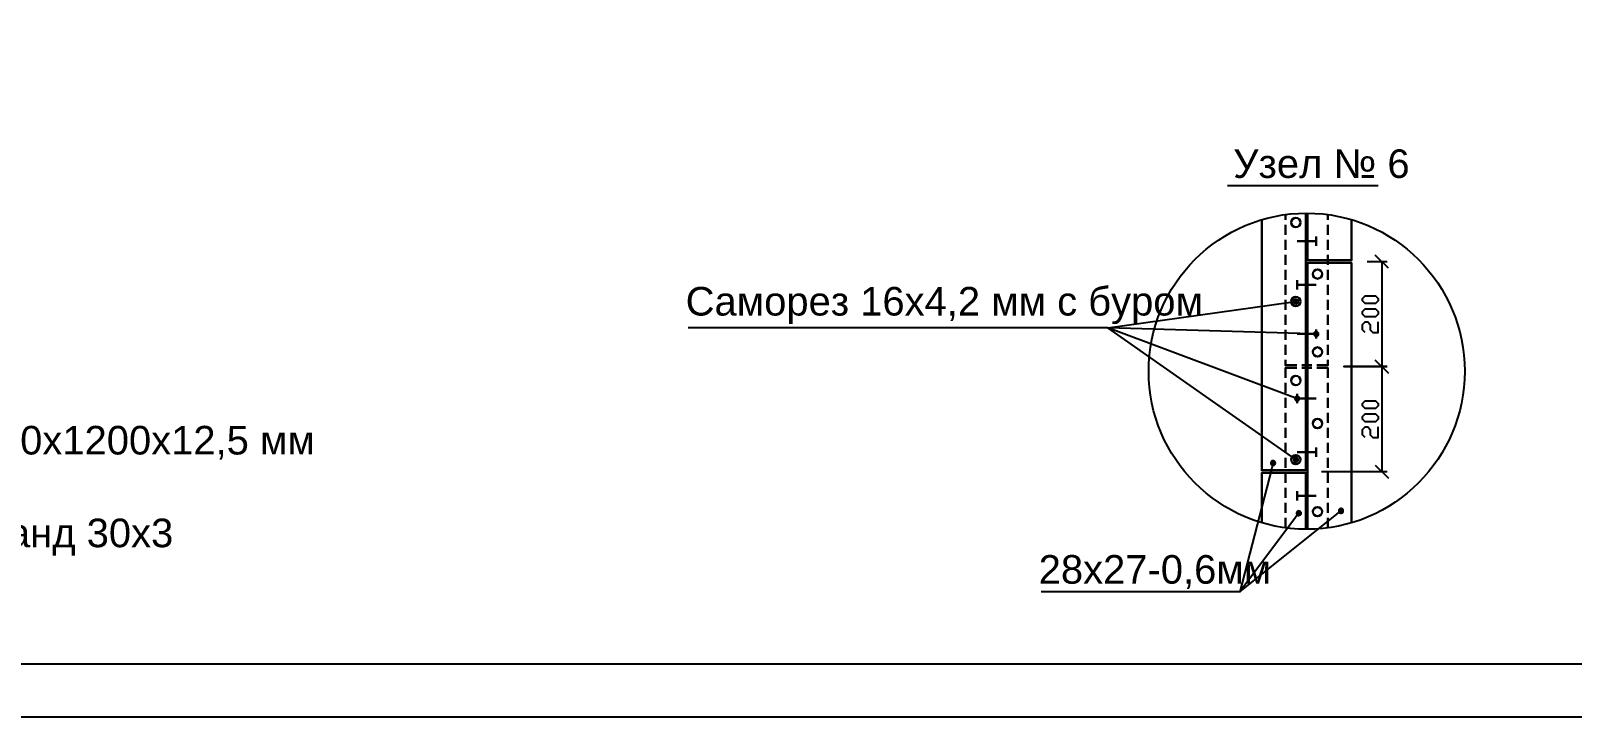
# Model space of a CAD drawing. Header units: millimetres. Extents: x 0 to 146, y 0 to 23.
# Drawn here: x 119.62 to 127.7, y 0.13 to 3.73 of the extents above; entities that cross this region are included whole.
import ezdxf

# ---------------------------------------------------------------- set-up
doc = ezdxf.new("R2010")
doc.units = ezdxf.units.MM
doc.layers.add('PDF _0', color=7, linetype='Continuous')
doc.layers.add('PDF _Текст', color=7, linetype='Continuous')
doc.styles.add('PDF GOST Common-Identity-H', font='arial.ttf')

msp = doc.modelspace()

# ---------------------------------------------------------------- linework, layer by layer
at = {"layer": 'PDF _0', "lineweight": 25}
for points in [[(112.5689, 23.4484), (145.5534, 23.4484), (145.5534, 0.126), (112.5689, 0.126)], [(113.6795, 23.1707), (145.2757, 23.1707), (145.2757, 0.4036), (113.6795, 0.4036)], [(126.6845, 2.3088), (126.6707, 2.295), (126.6157, 2.295), (126.6019, 2.3088), (126.6019, 2.3225), (126.6157, 2.3363), (126.6707, 2.3363), (126.6845, 2.3225)], [(126.6845, 2.24), (126.6707, 2.2262), (126.6157, 2.2262), (126.6019, 2.24), (126.6019, 2.2537), (126.6157, 2.2675), (126.6707, 2.2675), (126.6845, 2.2537)], [(126.6846, 1.7582), (126.6708, 1.7444), (126.6158, 1.7444), (126.602, 1.7582), (126.602, 1.772), (126.6158, 1.7857), (126.6708, 1.7857), (126.6846, 1.772)], [(126.6846, 1.6894), (126.6708, 1.6756), (126.6158, 1.6756), (126.602, 1.6894), (126.602, 1.7031), (126.6158, 1.7169), (126.6708, 1.7169), (126.6846, 1.7031)]]:
    msp.add_lwpolyline(points, close=True, dxfattribs=at)
for points in [[(125.8932, 2.915), (126.6844, 2.915)], [(126.6275, 2.5153), (126.7313, 2.5153)], [(126.7382, 2.4808), (126.6694, 2.5497)], [(126.7038, 2.5153), (126.7038, 1.9647)], [(126.3458, 2.1362), (126.3321, 2.1366), (125.2656, 2.1679), (126.2255, 2.3022), (126.2391, 2.3041)], [(126.6157, 2.1436), (126.6019, 2.1574), (126.6019, 2.1849), (126.6157, 2.1987), (126.6294, 2.1987), (126.6432, 2.1849), (126.6432, 2.1574), (126.657, 2.1436), (126.6845, 2.1436), (126.6845, 2.1987)], [(126.2465, 1.8015), (126.2336, 1.8064), (125.2656, 2.1679), (125.2381, 2.1679), (123.0647, 2.1679)], [(126.2415, 1.4847), (126.2302, 1.4926), (125.2656, 2.1679)], [(126.7314, 1.9647), (126.5036, 1.9647), (126.7313, 1.9647)], [(126.6694, 1.9991), (126.7382, 1.9302)], [(126.7383, 1.9302), (126.6694, 1.9991)], [(126.7039, 1.9647), (126.7039, 1.4141)], [(126.6158, 1.593), (126.602, 1.6068), (126.602, 1.6343), (126.6158, 1.6481), (126.6295, 1.6481), (126.6433, 1.6343), (126.6433, 1.6068), (126.6571, 1.593), (126.6846, 1.593), (126.6846, 1.6481)], [(126.388, 1.4141), (126.7314, 1.4141)], [(126.6694, 1.4485), (126.7383, 1.3797)]]:
    msp.add_lwpolyline(points, dxfattribs=at)
at = {"layer": 'PDF _0', "color": 1, "lineweight": 30}
for points in [[(126.3054, 2.7695), (126.3054, 1.4209), (126.0741, 1.4209), (126.0741, 2.7354)], [(126.198, 2.762), (126.198, 2.7339)], [(126.3137, 2.7695), (126.3137, 2.5221), (126.5449, 2.5221), (126.5449, 2.7354)], [(126.421, 2.762), (126.421, 2.7339)], [(126.198, 2.7077), (126.198, 2.6552)], [(126.421, 2.7077), (126.421, 2.6552)], [(126.198, 2.629), (126.198, 2.5765)], [(126.421, 2.629), (126.421, 2.5765)], [(126.198, 2.5503), (126.198, 2.4979)], [(126.5449, 1.1456), (126.5449, 2.5084), (126.3137, 2.5084), (126.3137, 1.1115)], [(126.421, 2.5503), (126.421, 2.4979)], [(126.198, 2.4717), (126.198, 2.4192)], [(126.421, 2.4717), (126.421, 2.4192)], [(126.198, 2.393), (126.198, 2.3405)], [(126.421, 2.393), (126.421, 2.3405)], [(126.198, 2.3143), (126.198, 2.2619)], [(126.421, 2.3143), (126.421, 2.2619)], [(126.198, 2.2357), (126.198, 2.1832)], [(126.421, 2.2357), (126.421, 2.1832)], [(126.198, 2.157), (126.198, 2.1045)], [(126.421, 2.157), (126.421, 2.1045)], [(126.198, 2.0783), (126.198, 2.0259)], [(126.421, 2.0783), (126.421, 2.0259)], [(126.198, 1.9997), (126.198, 1.9715), (126.2571, 1.9715)], [(126.2571, 1.9578), (126.198, 1.9578), (126.198, 1.9055)], [(126.2833, 1.9715), (126.3357, 1.9715)], [(126.2833, 1.9578), (126.3357, 1.9578)], [(126.421, 1.9997), (126.421, 1.9715), (126.362, 1.9715)], [(126.362, 1.9578), (126.421, 1.9578), (126.421, 1.9055)], [(126.198, 1.8793), (126.198, 1.8268)], [(126.421, 1.8793), (126.421, 1.8268)], [(126.198, 1.8006), (126.198, 1.7482)], [(126.421, 1.8006), (126.421, 1.7482)], [(126.198, 1.7219), (126.198, 1.6695)], [(126.421, 1.7219), (126.421, 1.6695)], [(126.198, 1.6433), (126.198, 1.5908)], [(126.421, 1.6433), (126.421, 1.5908)], [(126.198, 1.5646), (126.198, 1.5122)], [(126.421, 1.5646), (126.421, 1.5122)], [(126.198, 1.4859), (126.198, 1.4335)], [(126.421, 1.486), (126.421, 1.4335)], [(126.0741, 1.1456), (126.0741, 1.4072), (126.3054, 1.4072), (126.3054, 1.1115)], [(126.198, 1.4073), (126.198, 1.3548)], [(126.421, 1.4073), (126.421, 1.3548)], [(126.198, 1.3286), (126.198, 1.2762)], [(126.421, 1.3286), (126.421, 1.2762)], [(126.198, 1.2499), (126.198, 1.1975)], [(126.421, 1.25), (126.421, 1.1975)], [(126.198, 1.1713), (126.198, 1.119)], [(126.421, 1.1713), (126.421, 1.119)]]:
    msp.add_lwpolyline(points, dxfattribs=at)
at = {"layer": 'PDF _0', "lineweight": 30}
for points in [[(126.3596, 2.6224), (126.2594, 2.6224)], [(126.3596, 2.6467), (126.3596, 2.5982)], [(126.2594, 2.3693), (126.2594, 2.4178)], [(126.2594, 2.3935), (126.3596, 2.3935)], [(126.3596, 2.1358), (126.2594, 2.1358)], [(126.3596, 2.16), (126.3596, 2.1115)], [(126.2594, 1.7725), (126.2594, 1.821)], [(126.2594, 1.7967), (126.3596, 1.7967)], [(126.3596, 1.5405), (126.3596, 1.492)], [(126.3596, 1.5163), (126.2594, 1.5163)], [(126.2594, 1.2631), (126.2594, 1.3116)], [(126.2594, 1.2873), (126.3596, 1.2873)]]:
    msp.add_lwpolyline(points, dxfattribs=at)
at = {"layer": 'PDF _0', "lineweight": 0}
for points in [[(126.2393, 2.3089), (126.2391, 2.3041), (126.2528, 2.306)], [(126.2391, 2.3041), (126.2406, 2.2996), (126.2528, 2.306)], [(126.2411, 2.3133), (126.2393, 2.3089), (126.2528, 2.306)], [(126.2406, 2.2996), (126.2436, 2.2958), (126.2528, 2.306)], [(126.2443, 2.3169), (126.2411, 2.3133), (126.2528, 2.306)], [(126.2436, 2.2958), (126.2476, 2.2933), (126.2528, 2.306)], [(126.2485, 2.3191), (126.2443, 2.3169), (126.2528, 2.306)], [(126.2476, 2.2933), (126.2523, 2.2923), (126.2528, 2.306)], [(126.2533, 2.3198), (126.2485, 2.3191), (126.2528, 2.306)], [(126.2523, 2.2923), (126.257, 2.2929), (126.2528, 2.306)], [(126.2579, 2.3188), (126.2533, 2.3198), (126.2528, 2.306)], [(126.262, 2.3162), (126.2579, 2.3188), (126.2528, 2.306)], [(126.2649, 2.3125), (126.262, 2.3162), (126.2528, 2.306)], [(126.2664, 2.3079), (126.2649, 2.3125), (126.2528, 2.306)], [(126.2662, 2.3031), (126.2664, 2.3079), (126.2528, 2.306)], [(126.257, 2.2929), (126.2612, 2.2952), (126.2528, 2.306)], [(126.2612, 2.2952), (126.2644, 2.2987), (126.2528, 2.306)], [(126.2644, 2.2987), (126.2662, 2.3031), (126.2528, 2.306)], [(126.3468, 2.1409), (126.3458, 2.1362), (126.3596, 2.1358)], [(126.3458, 2.1362), (126.3465, 2.1314), (126.3596, 2.1358)], [(126.3465, 2.1314), (126.3488, 2.1272), (126.3596, 2.1358)], [(126.3493, 2.1449), (126.3468, 2.1409), (126.3596, 2.1358)], [(126.3488, 2.1272), (126.3524, 2.1241), (126.3596, 2.1358)], [(126.3531, 2.1479), (126.3493, 2.1449), (126.3596, 2.1358)], [(126.3524, 2.1241), (126.3568, 2.1223), (126.3596, 2.1358)], [(126.3576, 2.1494), (126.3531, 2.1479), (126.3596, 2.1358)], [(126.3568, 2.1223), (126.3616, 2.1221), (126.3596, 2.1358)], [(126.3624, 2.1492), (126.3576, 2.1494), (126.3596, 2.1358)], [(126.3668, 2.1475), (126.3624, 2.1492), (126.3596, 2.1358)], [(126.3704, 2.1443), (126.3668, 2.1475), (126.3596, 2.1358)], [(126.3727, 2.1401), (126.3704, 2.1443), (126.3596, 2.1358)], [(126.3734, 2.1354), (126.3727, 2.1401), (126.3596, 2.1358)], [(126.3616, 2.1221), (126.3661, 2.1236), (126.3596, 2.1358)], [(126.3661, 2.1236), (126.3699, 2.1266), (126.3596, 2.1358)], [(126.3699, 2.1266), (126.3724, 2.1307), (126.3596, 2.1358)], [(126.3724, 2.1307), (126.3734, 2.1354), (126.3596, 2.1358)], [(126.2465, 1.8015), (126.2456, 1.7968), (126.2594, 1.7967)], [(126.2456, 1.7968), (126.2464, 1.7921), (126.2594, 1.7967)], [(126.2464, 1.7921), (126.2487, 1.788), (126.2594, 1.7967)], [(126.2489, 1.8057), (126.2465, 1.8015), (126.2594, 1.7967)], [(126.2487, 1.788), (126.2524, 1.7849), (126.2594, 1.7967)], [(126.2526, 1.8087), (126.2489, 1.8057), (126.2594, 1.7967)], [(126.2524, 1.7849), (126.2569, 1.7832), (126.2594, 1.7967)], [(126.2571, 1.8103), (126.2526, 1.8087), (126.2594, 1.7967)], [(126.2569, 1.7832), (126.2616, 1.7831), (126.2594, 1.7967)], [(126.2619, 1.8103), (126.2571, 1.8103), (126.2594, 1.7967)], [(126.2663, 1.8086), (126.2619, 1.8103), (126.2594, 1.7967)], [(126.27, 1.8055), (126.2663, 1.8086), (126.2594, 1.7967)], [(126.2723, 1.8013), (126.27, 1.8055), (126.2594, 1.7967)], [(126.2731, 1.7966), (126.2723, 1.8013), (126.2594, 1.7967)], [(126.2616, 1.7831), (126.2661, 1.7847), (126.2594, 1.7967)], [(126.2661, 1.7847), (126.2698, 1.7878), (126.2594, 1.7967)], [(126.2698, 1.7878), (126.2723, 1.7919), (126.2594, 1.7967)], [(126.2723, 1.7919), (126.2731, 1.7966), (126.2594, 1.7967)], [(126.2395, 1.4804), (126.2391, 1.4756), (126.2528, 1.4768)], [(126.2391, 1.4756), (126.2403, 1.471), (126.2528, 1.4768)], [(126.2415, 1.4847), (126.2395, 1.4804), (126.2528, 1.4768)], [(126.2403, 1.471), (126.243, 1.4671), (126.2528, 1.4768)], [(126.2449, 1.4881), (126.2415, 1.4847), (126.2528, 1.4768)], [(126.243, 1.4671), (126.247, 1.4643), (126.2528, 1.4768)], [(126.2492, 1.4901), (126.2449, 1.4881), (126.2528, 1.4768)], [(126.247, 1.4643), (126.2516, 1.4631), (126.2528, 1.4768)], [(126.254, 1.4905), (126.2492, 1.4901), (126.2528, 1.4768)], [(126.2516, 1.4631), (126.2563, 1.4635), (126.2528, 1.4768)], [(126.2586, 1.4893), (126.254, 1.4905), (126.2528, 1.4768)], [(126.2625, 1.4865), (126.2586, 1.4893), (126.2528, 1.4768)], [(126.2652, 1.4826), (126.2625, 1.4865), (126.2528, 1.4768)], [(126.2665, 1.478), (126.2652, 1.4826), (126.2528, 1.4768)], [(126.2661, 1.4732), (126.2665, 1.478), (126.2528, 1.4768)], [(126.2563, 1.4635), (126.2607, 1.4655), (126.2528, 1.4768)], [(126.2607, 1.4655), (126.2641, 1.4689), (126.2528, 1.4768)], [(126.2641, 1.4689), (126.2661, 1.4732), (126.2528, 1.4768)]]:
    msp.add_lwpolyline(points, close=True, dxfattribs=at)
at = {"layer": 'PDF _0', "color": 1, "lineweight": 0}
for points in [[(126.1205, 1.4647), (126.1193, 1.46), (126.133, 1.459)], [(126.1193, 1.46), (126.1198, 1.4553), (126.133, 1.459)], [(126.1198, 1.4553), (126.1218, 1.451), (126.133, 1.459)], [(126.1232, 1.4686), (126.1205, 1.4647), (126.133, 1.459)], [(126.1218, 1.451), (126.1252, 1.4476), (126.133, 1.459)], [(126.1271, 1.4714), (126.1232, 1.4686), (126.133, 1.459)], [(126.1252, 1.4476), (126.1296, 1.4456), (126.133, 1.459)], [(126.1317, 1.4727), (126.1271, 1.4714), (126.133, 1.459)], [(126.1296, 1.4456), (126.1343, 1.4453), (126.133, 1.459)], [(126.1365, 1.4723), (126.1317, 1.4727), (126.133, 1.459)], [(126.1408, 1.4703), (126.1365, 1.4723), (126.133, 1.459)], [(126.1442, 1.467), (126.1408, 1.4703), (126.133, 1.459)], [(126.1463, 1.4626), (126.1442, 1.467), (126.133, 1.459)], [(126.1467, 1.4579), (126.1463, 1.4626), (126.133, 1.459)], [(126.1343, 1.4453), (126.1389, 1.4465), (126.133, 1.459)], [(126.1389, 1.4465), (126.1428, 1.4493), (126.133, 1.459)], [(126.1428, 1.4493), (126.1455, 1.4533), (126.133, 1.459)], [(126.1455, 1.4533), (126.1467, 1.4579), (126.133, 1.459)], [(126.4768, 1.2134), (126.4759, 1.2087), (126.4896, 1.2084)], [(126.4793, 1.2175), (126.4768, 1.2134), (126.4896, 1.2084)], [(126.483, 1.2204), (126.4793, 1.2175), (126.4896, 1.2084)], [(126.4876, 1.222), (126.483, 1.2204), (126.4896, 1.2084)], [(126.4924, 1.2219), (126.4876, 1.222), (126.4896, 1.2084)], [(126.4968, 1.2201), (126.4924, 1.2219), (126.4896, 1.2084)], [(126.5004, 1.217), (126.4968, 1.2201), (126.4896, 1.2084)], [(126.5027, 1.2128), (126.5004, 1.217), (126.4896, 1.2084)], [(126.2558, 1.2019), (126.2544, 1.1973), (126.2681, 1.1956)], [(126.2544, 1.1973), (126.2547, 1.1925), (126.2681, 1.1956)], [(126.2547, 1.1925), (126.2566, 1.1881), (126.2681, 1.1956)], [(126.2587, 1.2057), (126.2558, 1.2019), (126.2681, 1.1956)], [(126.2566, 1.1881), (126.2598, 1.1846), (126.2681, 1.1956)], [(126.2627, 1.2083), (126.2587, 1.2057), (126.2681, 1.1956)], [(126.2598, 1.1846), (126.2641, 1.1825), (126.2681, 1.1956)], [(126.2674, 1.2094), (126.2627, 1.2083), (126.2681, 1.1956)], [(126.2641, 1.1825), (126.2688, 1.1819), (126.2681, 1.1956)], [(126.2721, 1.2088), (126.2674, 1.2094), (126.2681, 1.1956)], [(126.2764, 1.2066), (126.2721, 1.2088), (126.2681, 1.1956)], [(126.2796, 1.2031), (126.2764, 1.2066), (126.2681, 1.1956)], [(126.2815, 1.1987), (126.2796, 1.2031), (126.2681, 1.1956)], [(126.2818, 1.194), (126.2815, 1.1987), (126.2681, 1.1956)], [(126.2688, 1.1819), (126.2735, 1.183), (126.2681, 1.1956)], [(126.2735, 1.183), (126.2775, 1.1856), (126.2681, 1.1956)], [(126.2775, 1.1856), (126.2804, 1.1894), (126.2681, 1.1956)], [(126.2804, 1.1894), (126.2818, 1.194), (126.2681, 1.1956)], [(126.4759, 1.2087), (126.4766, 1.204), (126.4896, 1.2084)], [(126.4766, 1.204), (126.4789, 1.1998), (126.4896, 1.2084)], [(126.4789, 1.1998), (126.4825, 1.1966), (126.4896, 1.2084)], [(126.4825, 1.1966), (126.4869, 1.1949), (126.4896, 1.2084)], [(126.4869, 1.1949), (126.4917, 1.1947), (126.4896, 1.2084)], [(126.5034, 1.208), (126.5027, 1.2128), (126.4896, 1.2084)], [(126.4917, 1.1947), (126.4962, 1.1963), (126.4896, 1.2084)], [(126.4962, 1.1963), (126.5, 1.1993), (126.4896, 1.2084)], [(126.5, 1.1993), (126.5025, 1.2033), (126.4896, 1.2084)], [(126.5025, 1.2033), (126.5034, 1.208), (126.4896, 1.2084)]]:
    msp.add_lwpolyline(points, close=True, dxfattribs=at)
at = {"layer": 'PDF _0', "color": 1, "lineweight": 25}
for points in [[(126.1296, 1.4456), (126.1261, 1.4323), (125.9589, 0.784), (125.9314, 0.784), (124.9169, 0.784)], [(126.2598, 1.1846), (126.2516, 1.1736), (125.9589, 0.784), (126.4681, 1.1912), (126.4789, 1.1998)]]:
    msp.add_lwpolyline(points, dxfattribs=at)
at = {"layer": 'PDF _0', "lineweight": 25}
msp.add_circle((126.3095, 1.9405), 0.829, dxfattribs=at)
at = {"layer": 'PDF _0', "lineweight": 30}
for centre in [(126.2528, 2.7206), (126.3663, 2.45), (126.2528, 2.306), (126.3663, 2.0416), (126.2528, 1.8914), (126.3663, 1.6659), (126.2528, 1.4768), (126.3663, 1.204)]:
    msp.add_circle(centre, 0.0242, dxfattribs=at)
at = {"layer": 'PDF _0', "lineweight": 25, "transparency": 33554559}
for points in [[(126.2393, 2.3089), (126.2391, 2.3041), (126.2528, 2.306)], [(126.2391, 2.3041), (126.2406, 2.2996), (126.2528, 2.306)], [(126.2411, 2.3133), (126.2393, 2.3089), (126.2528, 2.306)], [(126.2406, 2.2996), (126.2436, 2.2958), (126.2528, 2.306)], [(126.2443, 2.3169), (126.2411, 2.3133), (126.2528, 2.306)], [(126.2436, 2.2958), (126.2476, 2.2933), (126.2528, 2.306)], [(126.2485, 2.3191), (126.2443, 2.3169), (126.2528, 2.306)], [(126.2476, 2.2933), (126.2523, 2.2923), (126.2528, 2.306)], [(126.2533, 2.3198), (126.2485, 2.3191), (126.2528, 2.306)], [(126.2523, 2.2923), (126.257, 2.2929), (126.2528, 2.306)], [(126.2579, 2.3188), (126.2533, 2.3198), (126.2528, 2.306)], [(126.262, 2.3162), (126.2579, 2.3188), (126.2528, 2.306)], [(126.2649, 2.3125), (126.262, 2.3162), (126.2528, 2.306)], [(126.2664, 2.3079), (126.2649, 2.3125), (126.2528, 2.306)], [(126.2662, 2.3031), (126.2664, 2.3079), (126.2528, 2.306)], [(126.257, 2.2929), (126.2612, 2.2952), (126.2528, 2.306)], [(126.2612, 2.2952), (126.2644, 2.2987), (126.2528, 2.306)], [(126.2644, 2.2987), (126.2662, 2.3031), (126.2528, 2.306)], [(126.3468, 2.1409), (126.3458, 2.1362), (126.3596, 2.1358)], [(126.3458, 2.1362), (126.3465, 2.1314), (126.3596, 2.1358)], [(126.3465, 2.1314), (126.3488, 2.1272), (126.3596, 2.1358)], [(126.3493, 2.1449), (126.3468, 2.1409), (126.3596, 2.1358)], [(126.3488, 2.1272), (126.3524, 2.1241), (126.3596, 2.1358)], [(126.3531, 2.1479), (126.3493, 2.1449), (126.3596, 2.1358)], [(126.3524, 2.1241), (126.3568, 2.1223), (126.3596, 2.1358)], [(126.3576, 2.1494), (126.3531, 2.1479), (126.3596, 2.1358)], [(126.3568, 2.1223), (126.3616, 2.1221), (126.3596, 2.1358)], [(126.3624, 2.1492), (126.3576, 2.1494), (126.3596, 2.1358)], [(126.3668, 2.1475), (126.3624, 2.1492), (126.3596, 2.1358)], [(126.3704, 2.1443), (126.3668, 2.1475), (126.3596, 2.1358)], [(126.3727, 2.1401), (126.3704, 2.1443), (126.3596, 2.1358)], [(126.3734, 2.1354), (126.3727, 2.1401), (126.3596, 2.1358)], [(126.3616, 2.1221), (126.3661, 2.1236), (126.3596, 2.1358)], [(126.3661, 2.1236), (126.3699, 2.1266), (126.3596, 2.1358)], [(126.3699, 2.1266), (126.3724, 2.1307), (126.3596, 2.1358)], [(126.3724, 2.1307), (126.3734, 2.1354), (126.3596, 2.1358)], [(126.2465, 1.8015), (126.2456, 1.7968), (126.2594, 1.7967)], [(126.2456, 1.7968), (126.2464, 1.7921), (126.2594, 1.7967)], [(126.2464, 1.7921), (126.2487, 1.788), (126.2594, 1.7967)], [(126.2489, 1.8057), (126.2465, 1.8015), (126.2594, 1.7967)], [(126.2487, 1.788), (126.2524, 1.7849), (126.2594, 1.7967)], [(126.2526, 1.8087), (126.2489, 1.8057), (126.2594, 1.7967)], [(126.2524, 1.7849), (126.2569, 1.7832), (126.2594, 1.7967)], [(126.2571, 1.8103), (126.2526, 1.8087), (126.2594, 1.7967)], [(126.2569, 1.7832), (126.2616, 1.7831), (126.2594, 1.7967)], [(126.2619, 1.8103), (126.2571, 1.8103), (126.2594, 1.7967)], [(126.2663, 1.8086), (126.2619, 1.8103), (126.2594, 1.7967)], [(126.27, 1.8055), (126.2663, 1.8086), (126.2594, 1.7967)], [(126.2723, 1.8013), (126.27, 1.8055), (126.2594, 1.7967)], [(126.2731, 1.7966), (126.2723, 1.8013), (126.2594, 1.7967)], [(126.2616, 1.7831), (126.2661, 1.7847), (126.2594, 1.7967)], [(126.2661, 1.7847), (126.2698, 1.7878), (126.2594, 1.7967)], [(126.2698, 1.7878), (126.2723, 1.7919), (126.2594, 1.7967)], [(126.2723, 1.7919), (126.2731, 1.7966), (126.2594, 1.7967)], [(126.2395, 1.4804), (126.2391, 1.4756), (126.2528, 1.4768)], [(126.2391, 1.4756), (126.2403, 1.471), (126.2528, 1.4768)], [(126.2415, 1.4847), (126.2395, 1.4804), (126.2528, 1.4768)], [(126.2403, 1.471), (126.243, 1.4671), (126.2528, 1.4768)], [(126.2449, 1.4881), (126.2415, 1.4847), (126.2528, 1.4768)], [(126.243, 1.4671), (126.247, 1.4643), (126.2528, 1.4768)], [(126.2492, 1.4901), (126.2449, 1.4881), (126.2528, 1.4768)], [(126.247, 1.4643), (126.2516, 1.4631), (126.2528, 1.4768)], [(126.254, 1.4905), (126.2492, 1.4901), (126.2528, 1.4768)], [(126.2516, 1.4631), (126.2563, 1.4635), (126.2528, 1.4768)], [(126.2586, 1.4893), (126.254, 1.4905), (126.2528, 1.4768)], [(126.2625, 1.4865), (126.2586, 1.4893), (126.2528, 1.4768)], [(126.2652, 1.4826), (126.2625, 1.4865), (126.2528, 1.4768)], [(126.2665, 1.478), (126.2652, 1.4826), (126.2528, 1.4768)], [(126.2661, 1.4732), (126.2665, 1.478), (126.2528, 1.4768)], [(126.2563, 1.4635), (126.2607, 1.4655), (126.2528, 1.4768)], [(126.2607, 1.4655), (126.2641, 1.4689), (126.2528, 1.4768)], [(126.2641, 1.4689), (126.2661, 1.4732), (126.2528, 1.4768)]]:
    msp.add_solid(points, dxfattribs=at)
at = {"layer": 'PDF _0', "color": 1, "lineweight": 25, "transparency": 33554559}
for points in [[(126.1205, 1.4647), (126.1193, 1.46), (126.133, 1.459)], [(126.1193, 1.46), (126.1198, 1.4553), (126.133, 1.459)], [(126.1198, 1.4553), (126.1218, 1.451), (126.133, 1.459)], [(126.1232, 1.4686), (126.1205, 1.4647), (126.133, 1.459)], [(126.1218, 1.451), (126.1252, 1.4476), (126.133, 1.459)], [(126.1271, 1.4714), (126.1232, 1.4686), (126.133, 1.459)], [(126.1252, 1.4476), (126.1296, 1.4456), (126.133, 1.459)], [(126.1317, 1.4727), (126.1271, 1.4714), (126.133, 1.459)], [(126.1296, 1.4456), (126.1343, 1.4453), (126.133, 1.459)], [(126.1365, 1.4723), (126.1317, 1.4727), (126.133, 1.459)], [(126.1408, 1.4703), (126.1365, 1.4723), (126.133, 1.459)], [(126.1442, 1.467), (126.1408, 1.4703), (126.133, 1.459)], [(126.1463, 1.4626), (126.1442, 1.467), (126.133, 1.459)], [(126.1467, 1.4579), (126.1463, 1.4626), (126.133, 1.459)], [(126.1343, 1.4453), (126.1389, 1.4465), (126.133, 1.459)], [(126.1389, 1.4465), (126.1428, 1.4493), (126.133, 1.459)], [(126.1428, 1.4493), (126.1455, 1.4533), (126.133, 1.459)], [(126.1455, 1.4533), (126.1467, 1.4579), (126.133, 1.459)], [(126.4768, 1.2134), (126.4759, 1.2087), (126.4896, 1.2084)], [(126.4793, 1.2175), (126.4768, 1.2134), (126.4896, 1.2084)], [(126.483, 1.2204), (126.4793, 1.2175), (126.4896, 1.2084)], [(126.4876, 1.222), (126.483, 1.2204), (126.4896, 1.2084)], [(126.4924, 1.2219), (126.4876, 1.222), (126.4896, 1.2084)], [(126.4968, 1.2201), (126.4924, 1.2219), (126.4896, 1.2084)], [(126.5004, 1.217), (126.4968, 1.2201), (126.4896, 1.2084)], [(126.5027, 1.2128), (126.5004, 1.217), (126.4896, 1.2084)], [(126.2558, 1.2019), (126.2544, 1.1973), (126.2681, 1.1956)], [(126.2544, 1.1973), (126.2547, 1.1925), (126.2681, 1.1956)], [(126.2547, 1.1925), (126.2566, 1.1881), (126.2681, 1.1956)], [(126.2587, 1.2057), (126.2558, 1.2019), (126.2681, 1.1956)], [(126.2566, 1.1881), (126.2598, 1.1846), (126.2681, 1.1956)], [(126.2627, 1.2083), (126.2587, 1.2057), (126.2681, 1.1956)], [(126.2598, 1.1846), (126.2641, 1.1825), (126.2681, 1.1956)], [(126.2674, 1.2094), (126.2627, 1.2083), (126.2681, 1.1956)], [(126.2641, 1.1825), (126.2688, 1.1819), (126.2681, 1.1956)], [(126.2721, 1.2088), (126.2674, 1.2094), (126.2681, 1.1956)], [(126.2764, 1.2066), (126.2721, 1.2088), (126.2681, 1.1956)], [(126.2796, 1.2031), (126.2764, 1.2066), (126.2681, 1.1956)], [(126.2815, 1.1987), (126.2796, 1.2031), (126.2681, 1.1956)], [(126.2818, 1.194), (126.2815, 1.1987), (126.2681, 1.1956)], [(126.2688, 1.1819), (126.2735, 1.183), (126.2681, 1.1956)], [(126.2735, 1.183), (126.2775, 1.1856), (126.2681, 1.1956)], [(126.2775, 1.1856), (126.2804, 1.1894), (126.2681, 1.1956)], [(126.2804, 1.1894), (126.2818, 1.194), (126.2681, 1.1956)], [(126.4759, 1.2087), (126.4766, 1.204), (126.4896, 1.2084)], [(126.4766, 1.204), (126.4789, 1.1998), (126.4896, 1.2084)], [(126.4789, 1.1998), (126.4825, 1.1966), (126.4896, 1.2084)], [(126.4825, 1.1966), (126.4869, 1.1949), (126.4896, 1.2084)], [(126.4869, 1.1949), (126.4917, 1.1947), (126.4896, 1.2084)], [(126.5034, 1.208), (126.5027, 1.2128), (126.4896, 1.2084)], [(126.4917, 1.1947), (126.4962, 1.1963), (126.4896, 1.2084)], [(126.4962, 1.1963), (126.5, 1.1993), (126.4896, 1.2084)], [(126.5, 1.1993), (126.5025, 1.2033), (126.4896, 1.2084)], [(126.5025, 1.2033), (126.5034, 1.208), (126.4896, 1.2084)]]:
    msp.add_solid(points, dxfattribs=at)

# ---------------------------------------------------------------- texts
at = {"layer": 'PDF _Текст', "char_height": 0.15, "attachment_point": 4, "style": 'PDF GOST Common-Identity-H'}
for s, insert in [('Узел № 6', (125.9237, 3.028)), ('Саморез 16x4,2 мм с буром', (123.0511, 2.2849)), ('‐ Гипсоволокнистый лист (ГВЛ) Knauf 2500х1200х12,5 мм', (115.5066, 1.5561)), ('‐ Лента уплотнительная Knauf Дихтунгсбанд 30х3', (115.5066, 1.0697))]:
    msp.add_mtext(s, dxfattribs=dict(at, insert=insert))
at = {"layer": 'PDF _Текст', "color": 1, "insert": (124.9034, 0.8871), "char_height": 0.15, "attachment_point": 4, "style": 'PDF GOST Common-Identity-H'}
msp.add_mtext('28х27‐0,6мм', dxfattribs=at)

doc.saveas('drawing.dxf')
